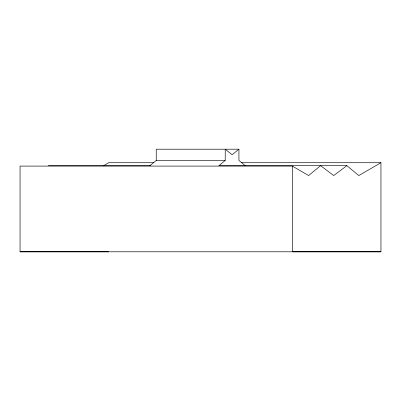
<?xml version="1.0" encoding="UTF-8"?>
<svg xmlns="http://www.w3.org/2000/svg" width="401" height="401" viewBox="0 0 401 401"><rect width="100%" height="100%" fill="white"/><g stroke="black" fill="none" stroke-linecap="round" stroke-linejoin="round"><path stroke-width="0.6" d="M149.944 165.658L156.24 160.44L225.222 160.44L225.222 149.202L232.079 154.751L238.936 149.202L238.936 160.44L245.232 165.658M225.222 160.44L218.926 165.658L346.875 165.658L358.8 175.548L380.95 162.721L380.95 251.798L20.05 251.798L20.05 166.094L292.319 166.094L308.645 175.548L320.569 165.658L333.722 175.548L346.875 165.658M103.278 165.849L108.681 162.721L153.743 162.721M20.05 251.798L108.681 251.798M238.936 149.202L156.24 149.202L156.24 160.44M241.372 162.721L380.95 162.721M48.3 165.658L150.681 165.658M380.95 251.798L292.319 251.798L292.319 166.094"/></g></svg>
